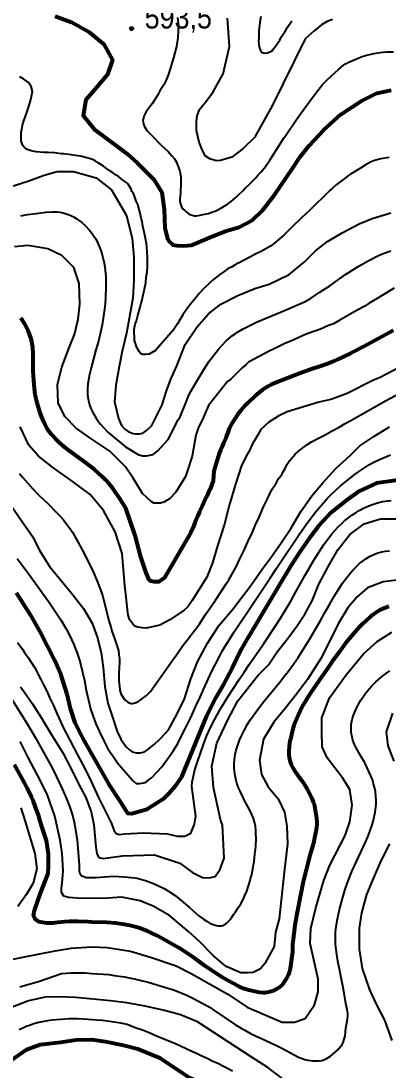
# Model space of a CAD drawing. Header units: metres. Extents: x 547833 to 556102, y 1844799 to 1850994.
# Drawn here: x 552372 to 552652, y 1845380 to 1846179 of the extents above; entities that cross this region are included whole.
import ezdxf

# ---------------------------------------------------------------- set-up
doc = ezdxf.new("R2010")
doc.units = ezdxf.units.M
doc.header["$LTSCALE"] = 6.8
for name, color, linetype, lineweight in [('1', 7, 'Continuous', 25), ('2', 7, 'Continuous', 53), ('5', 7, 'Continuous', 13)]:
    doc.layers.add(name, color=color, linetype=linetype, lineweight=lineweight)

msp = doc.modelspace()

# ---------------------------------------------------------------- hatches: boundary and pattern name
at = {"layer": '5'}
msp.add_hatch(color=256, dxfattribs=at).paths.add_polyline_path([(552458.01, 1846173.31, 1), (552455.01, 1846173.31, 1)])

# ---------------------------------------------------------------- linework, layer by layer
at = {"layer": '1'}
for points in [[(552554.81, 1846182.49), (552554.21, 1846178.13), (552553.91, 1846175.5), (552553.47, 1846171.56), (552553.43, 1846170.16), (552553.37, 1846166.26), (552553.23, 1846164.05), (552553.37, 1846161.07), (552553.66, 1846159.41), (552554.32, 1846157.09), (552555.18, 1846155.69), (552556.59, 1846154.76), (552558.6, 1846154.59), (552559.98, 1846154.74), (552561.8, 1846155.45), (552563.48, 1846156.44), (552564.35, 1846157.54), (552565.66, 1846159.19), (552567.27, 1846161.67), (552569.34, 1846164.5), (552570.5, 1846166.63), (552572.44, 1846169.74), (552573.13, 1846170.62), (552575.2, 1846174.35), (552578.45, 1846179.11)], [(552491.6, 1846181.6), (552492.14, 1846175.13), (552492.12, 1846171.77), (552491.77, 1846166.18), (552491.23, 1846163.06), (552490.74, 1846159.54), (552488.43, 1846151.07), (552486.02, 1846142.68), (552484.6, 1846138.66), (552482.5, 1846133.57), (552480.99, 1846130.34), (552478.13, 1846125.86), (552476.49, 1846122.9), (552473.89, 1846118.75), (552472.12, 1846116.07), (552469.48, 1846112.31), (552467.77, 1846109.94), (552466.21, 1846107.09), (552465.93, 1846106.07), (552465.22, 1846103.62), (552465.29, 1846102.14), (552465.94, 1846099.84), (552466.36, 1846098.8), (552468.1, 1846095.63), (552470.11, 1846093.68), (552473.91, 1846089.76), (552476.94, 1846086.64), (552478.83, 1846084.78), (552481.81, 1846082.05), (552484.36, 1846079.67), (552487.3, 1846076.44)], [(552609.44, 1846180.25), (552605.53, 1846178.59), (552601.05, 1846176.1), (552595.46, 1846171.67), (552588.59, 1846165.56), (552563.5, 1846114.57), (552550.17, 1846090.26), (552541.53, 1846082.01), (552532.89, 1846075.29), (552524.25, 1846072.85), (552520.86, 1846072.55), (552516.23, 1846074.07), (552512.53, 1846076.52), (552510.06, 1846081.71), (552507.9, 1846086.9), (552506.05, 1846095.76), (552506.05, 1846102.48), (552506.36, 1846106.75), (552508.21, 1846111.64), (552512.84, 1846117.14), (552518.7, 1846125.08), (552526.2, 1846138.8), (552531.09, 1846159.55), (552529.65, 1846181.24)], [(552487.3, 1846076.44), (552489.26, 1846073.99), (552490.72, 1846071.58), (552492.27, 1846067.5), (552493.18, 1846064.64), (552493.95, 1846060.47), (552494.07, 1846057.72), (552494.12, 1846053.77), (552493.82, 1846050.27), (552493.7, 1846047.88), (552493.44, 1846045.77), (552493.34, 1846043.19), (552493.39, 1846041.91), (552493.43, 1846040.63), (552494, 1846039.11), (552494.57, 1846037.59), (552495.85, 1846035.86), (552497.29, 1846034.54), (552498.18, 1846033.65), (552500.33, 1846032.11), (552501.79, 1846031.48), (552502.72, 1846031.1), (552504.35, 1846030.69), (552505.72, 1846030.84), (552508.65, 1846031.17), (552510.78, 1846031.61), (552515.12, 1846032.6), (552518.26, 1846033.65), (552520.26, 1846034.37), (552525.03, 1846036.79), (552527.07, 1846038.01), (552529.65, 1846039.69), (552532.29, 1846041.67), (552535.81, 1846044.74), (552537.95, 1846046.76), (552541.18, 1846049.7), (552543.13, 1846051.7), (552545.97, 1846054.6), (552547.94, 1846056.4), (552551.04, 1846059.62), (552552.85, 1846061.91), (552555.26, 1846064.26), (552558.38, 1846068.17), (552561.69, 1846073), (552572.73, 1846090.25), (552573.18, 1846090.96), (552582.06, 1846103.94), (552585.94, 1846109.48), (552591.52, 1846116.93), (552596.59, 1846123.86), (552600.07, 1846128.39), (552601.99, 1846130.63), (552605.45, 1846134.22), (552614.24, 1846142.41), (552617.57, 1846145.17), (552619.32, 1846146.38), (552622.31, 1846148), (552629.03, 1846150.84), (552631.33, 1846151.71), (552634.6, 1846152.69), (552640.94, 1846154.24), (552645.86, 1846155.08), (552648.13, 1846155.38), (552651.2, 1846155.62), (552655.86, 1846155.65)], [(552442.06, 1846063.59), (552440.12, 1846064.96), (552437.53, 1846066.84), (552435.07, 1846068.44), (552431.12, 1846071.06), (552428.77, 1846072.58), (552426.68, 1846073.53), (552423.6, 1846074.56), (552422.58, 1846074.84), (552418.6, 1846075.87), (552417.38, 1846076.13), (552412.15, 1846076.92), (552410.54, 1846077.14), (552404.92, 1846077.89), (552403.03, 1846077.97), (552397.82, 1846078.56), (552393.04, 1846078.81), (552389.96, 1846078.96), (552383.88, 1846079.36), (552382.46, 1846079.59), (552380.03, 1846080.11), (552377.14, 1846081.17), (552375.34, 1846082.25), (552373.73, 1846084.24), (552372.55, 1846087.67), (552372.52, 1846091.43), (552372.6, 1846094.21), (552373.84, 1846100.68), (552374.47, 1846103.03), (552377.12, 1846110.15), (552377.53, 1846111.78), (552379.08, 1846116.41), (552379.75, 1846119.26), (552380.35, 1846121.8), (552381.04, 1846125.34), (552380.2, 1846129.2), (552377.98, 1846132.21), (552374.42, 1846134.88), (552371.55, 1846136.63)], [(552652.52, 1846075.1), (552646.21, 1846074.03), (552641.33, 1846072.73), (552640.1, 1846072.29), (552638.94, 1846071.81), (552635.17, 1846069.82), (552630.81, 1846067.04), (552623.22, 1846062.39), (552621.66, 1846061.35), (552619.25, 1846059.57), (552612.24, 1846054.24), (552609.47, 1846051.88), (552607.72, 1846050.25), (552602.6, 1846045.12), (552596.8, 1846039.66), (552591.91, 1846034.72), (552585.79, 1846029.1), (552578.87, 1846022.26), (552572.42, 1846016.03), (552567.48, 1846011.71), (552564.3, 1846009.24), (552562.18, 1846007.74), (552558.72, 1846005.61), (552555.19, 1846003.69), (552550.73, 1846001.49), (552550.42, 1846001.36), (552538.48, 1845994.98), (552536.5, 1845994.06), (552535.4, 1845993.35), (552532.51, 1845991.73), (552530.17, 1845990.58), (552526.68, 1845988.2), (552523.75, 1845986.09), (552517.95, 1845981.47), (552516.43, 1845980.02), (552511.42, 1845975.29), (552508.24, 1845971.96), (552504, 1845966.64), (552501.29, 1845963.46), (552497.7, 1845958.5), (552495.49, 1845955.28), (552492.39, 1845950.28), (552491.4, 1845948.59), (552488.46, 1845944), (552474.63, 1845928.15), (552470.03, 1845925.38), (552467.04, 1845925.18), (552465.04, 1845925.18), (552463.64, 1845925.77), (552462.44, 1845927.35), (552460.44, 1845930.52), (552458.84, 1845935.86), (552458.52, 1845944.56), (552459.4, 1845948.13), (552460.2, 1845950.69), (552461.21, 1845954.86), (552461.98, 1845957.62), (552462.97, 1845961.1), (552463.9, 1845964.27), (552464.5, 1845966.81), (552465.36, 1845970.57), (552465.81, 1845972.7), (552466.52, 1845976.04), (552467.3, 1845979.69), (552467.36, 1845980.88), (552468.02, 1845985.51), (552468.32, 1845988.12), (552468.55, 1845992.2), (552468.61, 1845995.17), (552468.6, 1845999.62), (552468.46, 1846002.58), (552468.26, 1846007.01), (552467.86, 1846009.63), (552467.46, 1846012.26), (552466.5, 1846017.29), (552465.73, 1846020.57), (552465.18, 1846022.78), (552464.57, 1846026.47), (552463.89, 1846028.97), (552463.05, 1846032.83), (552462.44, 1846035.63), (552461.21, 1846039.45), (552460.15, 1846041.9), (552458.73, 1846045.7), (552457.9, 1846047.78), (552456.83, 1846049.34), (552456.24, 1846051.05), (552454.04, 1846054.76), (552452.82, 1846055.91), (552451.54, 1846056.75), (552449.69, 1846058.23), (552448.3, 1846059.16), (552446.56, 1846060.54), (552444.84, 1846061.73), (552442.06, 1846063.59)], [(552363.37, 1846052.66), (552378.47, 1846057.3), (552390.03, 1846061.78), (552399.89, 1846064.43), (552412.46, 1846064.45), (552429.53, 1846059.53), (552441.23, 1846050.44), (552452.59, 1846030.9), (552457.12, 1846013.37), (552458.35, 1845999.16), (552458.2, 1845981.48), (552457.56, 1845968.07), (552452.71, 1845941.36), (552449.42, 1845927.77), (552447.08, 1845915.95), (552444.63, 1845901.7), (552443.65, 1845889.01), (552446.72, 1845876.46), (552448.92, 1845871.01), (552451.31, 1845868.28), (552453.88, 1845866.65), (552457.74, 1845865.01), (552459.57, 1845864.83), (552462.51, 1845864.83), (552465.08, 1845865.19), (552468.02, 1845867.37), (552471.88, 1845871.01), (552479.73, 1845886.75), (552482.92, 1845896.77), (552486.52, 1845906.45), (552490.96, 1845916.61), (552497.25, 1845932.81), (552506.17, 1845946.02), (552515.06, 1845956.05), (552524.5, 1845963.59), (552537.47, 1845970.15), (552550.34, 1845975.42), (552561.26, 1845978.81), (552576.58, 1845986.01), (552587.82, 1845995.54), (552596.5, 1846004.15), (552605.73, 1846011.16), (552616.79, 1846017.88), (552629.87, 1846024.57), (552639.56, 1846028.72), (552653.94, 1846033.01)], [(552372.33, 1846030.81), (552377.43, 1846031.63), (552383.86, 1846032.39), (552391.47, 1846033.52), (552396.09, 1846033.7), (552399.79, 1846033.64), (552402.2, 1846033.42), (552403.53, 1846033.2), (552405.91, 1846032.62), (552408.34, 1846031.77), (552409.72, 1846031.18), (552412.3, 1846029.9), (552414.87, 1846028.39), (552416.24, 1846027.49), (552418.64, 1846025.71), (552421.56, 1846023.11), (552424.34, 1846020.02), (552426.36, 1846017.43), (552427.37, 1846016), (552429.02, 1846013.42), (552430.49, 1846010.79), (552431.23, 1846009.26)], [(552606.35, 1845947.24), (552600.25, 1845944.4), (552590.27, 1845940.81), (552587.05, 1845939.52), (552580.08, 1845936.28), (552572.78, 1845933.3), (552564.67, 1845929.32), (552561.19, 1845927.7), (552545.65, 1845919.19), (552543.71, 1845917.44), (552540.64, 1845914.95), (552532.14, 1845906.33), (552529.6, 1845904.51), (552515.17, 1845886.35), (552511.77, 1845878.63), (552510.84, 1845876.07), (552507.57, 1845869.89), (552505.51, 1845863.85), (552502.54, 1845847.83), (552499.4, 1845837.54), (552497.53, 1845832.21), (552490.27, 1845820.39), (552485.35, 1845815.29), (552481.14, 1845812.74), (552478.56, 1845812.04), (552476.45, 1845812.04), (552473.41, 1845812.04), (552471.53, 1845813.2), (552464.74, 1845819.46), (552457.72, 1845831.03), (552452.04, 1845839.66), (552439.89, 1845851.62), (552424.65, 1845861.71), (552414.4, 1845869.18), (552406.07, 1845877.64), (552400.56, 1845888.19), (552400.22, 1845902.38), (552403.57, 1845915.46), (552409.3, 1845930.97), (552413.07, 1845940.29), (552415.92, 1845952.17), (552417.17, 1845963.5), (552416.78, 1845979.33), (552412.62, 1845991.31), (552403.46, 1846000.43), (552392.72, 1846005.56), (552377.57, 1846008.04), (552367.4, 1846007.01)], [(552431.23, 1846009.26), (552432.45, 1846006.4), (552433.49, 1846003.5), (552434.74, 1845999.12), (552435.66, 1845994.8), (552436.14, 1845991.98), (552436.52, 1845989.12), (552436.89, 1845984.58), (552437.03, 1845980.71), (552437.02, 1845976.67), (552436.7, 1845968.34), (552436.36, 1845964.09), (552435.86, 1845959.73), (552435.16, 1845954.6), (552434.12, 1845947.83), (552432.63, 1845940.84), (552431.33, 1845935.39), (552429.41, 1845928.74), (552425.67, 1845915.06), (552424.36, 1845909), (552423.7, 1845905.56), (552423.28, 1845902.89), (552422.97, 1845898.88), (552423.06, 1845895.02), (552423.32, 1845892.61), (552423.71, 1845890.26), (552424.58, 1845886.79), (552425.56, 1845884.1), (552426.84, 1845881.56), (552429.56, 1845876.75), (552431.05, 1845874.44), (552432.93, 1845872.18), (552438.56, 1845866), (552451.86, 1845854.93), (552461.46, 1845848.9), (552464.98, 1845847.97), (552468.02, 1845847.97), (552472.94, 1845848.9), (552476.45, 1845851.91), (552484.41, 1845860.49), (552491.91, 1845875.32), (552493.64, 1845877.82), (552497.76, 1845888.26), (552499.97, 1845893.53), (552500.68, 1845895.14), (552501.83, 1845897.43), (552505.34, 1845903.69), (552512.7, 1845915.8), (552515.61, 1845920.02), (552519.09, 1845924.68), (552522.73, 1845929.1), (552528.32, 1845935.26), (552530.05, 1845936.9), (552533.36, 1845939.53), (552535.35, 1845940.96), (552537.28, 1845942.2), (552541.45, 1845944.62), (552546, 1845947.05), (552552.08, 1845950.01), (552559.45, 1845953.19), (552566.82, 1845956.15), (552574.76, 1845959.5), (552582.72, 1845963), (552588.17, 1845965.22), (552592.66, 1845967.86), (552596, 1845970.1), (552599.8, 1845972.48), (552607.36, 1845977.49), (552619.25, 1845985.99), (552626.18, 1845990.45), (552629, 1845992.16), (552636.59, 1845996.5), (552643.86, 1846000.2), (552646.76, 1846001.49), (552648.91, 1846002.35), (552653.88, 1846004.09)], [(552656.3, 1845975.58), (552646.86, 1845969.91), (552643.45, 1845967.69), (552637.42, 1845964.24), (552634.01, 1845962.02), (552628.25, 1845958.91), (552615.05, 1845951.29), (552610.17, 1845948.59), (552606.35, 1845947.24)], [(552664.48, 1845917.5), (552645.72, 1845907.71), (552640.77, 1845905.62), (552620.54, 1845895.35), (552612.63, 1845892.31), (552608.21, 1845890.89), (552598.96, 1845888.91), (552575.03, 1845881.58), (552568.67, 1845878.41), (552560.97, 1845873.55), (552554.88, 1845867.97), (552552.35, 1845863.4), (552548.47, 1845857.14), (552545.81, 1845851.03), (552544.46, 1845849.07), (552540.17, 1845840.53), (552535.55, 1845826.42), (552530.9, 1845810.27), (552526.9, 1845795.21), (552521.94, 1845779.53), (552518.21, 1845766.53), (552513.85, 1845755.62), (552502.79, 1845737.79), (552499.33, 1845733.16), (552496.48, 1845730.54), (552485.7, 1845723.09), (552477.97, 1845719.06), (552472.51, 1845717.86), (552467.59, 1845716.85), (552464.54, 1845717.05), (552461.08, 1845717.65), (552458.64, 1845718.66), (552457.22, 1845720.47), (552454.98, 1845723.49), (552453.96, 1845726.92), (552453.35, 1845730.54), (552453.15, 1845733.36), (552452.34, 1845740.41), (552451.52, 1845749.27), (552450.91, 1845755.51), (552449.31, 1845773.71), (552444.14, 1845790.14), (552435.05, 1845806.51), (552424.93, 1845818.45), (552411.3, 1845828.85), (552396.39, 1845839.35), (552385.78, 1845847.8), (552378.24, 1845856.09), (552371.82, 1845870.1)], [(552619.05, 1845872.55), (552622.82, 1845874.56), (552649.77, 1845889.94), (552660.77, 1845895.73)], [(552448.27, 1845666.87), (552451.18, 1845662.41), (552452.38, 1845661.45), (552453.68, 1845660.6), (552454.64, 1845660.01), (552456.2, 1845659.49), (552457.21, 1845659.41), (552458.28, 1845659.63), (552459.24, 1845659.94), (552461.34, 1845660.78), (552462.74, 1845661.64), (552465.03, 1845663.4), (552465.86, 1845663.99), (552467.87, 1845665.62), (552471.02, 1845668.67), (552486.23, 1845690.07), (552487.25, 1845691.59), (552489.5, 1845694.64), (552492.07, 1845698.33), (552494.64, 1845702.01), (552495.93, 1845703.86), (552497.65, 1845706.25), (552498.78, 1845707.68), (552500.62, 1845709.98), (552501.73, 1845711.6), (552503.65, 1845714.02), (552505.65, 1845716.54), (552507.22, 1845718.52), (552508.1, 1845719.62), (552512.71, 1845727.21), (552520.45, 1845738.22), (552528.6, 1845750.46), (552530.52, 1845753.62), (552536.03, 1845763.51), (552538.87, 1845769.56), (552542.24, 1845776.14), (552545.01, 1845782.53), (552548.37, 1845789.42), (552550.9, 1845795.5), (552553.71, 1845801.38), (552556.96, 1845809.14), (552560.2, 1845815.82), (552562.84, 1845821.48), (552563.51, 1845822.68), (552566.58, 1845827.32), (552568.23, 1845830.23), (552568.71, 1845830.9), (552570.49, 1845832.92), (552570.85, 1845833.47), (552571.76, 1845835.56), (552573.54, 1845838.41), (552575.04, 1845841.69), (552575.49, 1845842.45), (552576.51, 1845843.85), (552579.45, 1845847.51), (552581.08, 1845849.35), (552583, 1845851.17), (552585.77, 1845853.43), (552590.01, 1845856.42), (552593.54, 1845858.67), (552597.35, 1845860.82), (552603.38, 1845863.86), (552608.66, 1845866.82), (552614.56, 1845869.8), (552619.05, 1845872.55)], [(552394.33, 1845763.41), (552410.96, 1845743.32), (552419.88, 1845731.88), (552426.48, 1845720.69), (552430.69, 1845709.36), (552433.36, 1845698.1), (552434.89, 1845686.84), (552436.26, 1845672.52), (552438.36, 1845659.67), (552441.75, 1845649.89), (552445.48, 1845638.25), (552448.37, 1845632.27), (552452.53, 1845626.36), (552454.88, 1845624.21), (552457.06, 1845622.78), (552460.13, 1845621.88), (552463.39, 1845621.88), (552466.47, 1845622.6), (552468.82, 1845624.39), (552473.71, 1845628.33), (552478.6, 1845632.81), (552482.22, 1845636.58), (552484.58, 1845639.44), (552491.46, 1845652.17), (552496.78, 1845663.12), (552501.54, 1845678.27), (552506.66, 1845691.29), (552514.33, 1845705.5), (552523.33, 1845719.1), (552533.5, 1845731.3), (552540.06, 1845739.54), (552547.21, 1845749.37), (552555.85, 1845761.65), (552562.8, 1845770.95), (552569.8, 1845780.89), (552577.86, 1845792.73), (552585.3, 1845805.51), (552593.72, 1845817.52), (552602.12, 1845827.49), (552611.85, 1845837.99), (552623.12, 1845848.41), (552630.29, 1845855.7), (552640.93, 1845862.75), (552652.78, 1845870.19)], [(552479.74, 1845611.58), (552480.89, 1845612.94), (552482.99, 1845615.72), (552488.35, 1845623.61), (552490.46, 1845627.03), (552491.66, 1845629.13), (552493.87, 1845633.27), (552498.94, 1845643.27), (552501.57, 1845648.73), (552505.51, 1845657.55), (552508.65, 1845664.28), (552511.2, 1845670.22), (552517.44, 1845683.69), (552520.32, 1845689.39), (552523.44, 1845695.33), (552525.57, 1845699.29), (552527.78, 1845703.17), (552531.23, 1845708.75), (552534.6, 1845713.96), (552545.04, 1845729.42), (552562.22, 1845755.46), (552566.61, 1845761.9), (552584.52, 1845788.77), (552590.7, 1845797.61), (552594.7, 1845802.93), (552597.29, 1845806.16), (552600.79, 1845810.27), (552605.5, 1845815.45), (552608.5, 1845818.47), (552615.55, 1845825.12), (552626.65, 1845834.01), (552629.31, 1845835.9), (552634.54, 1845839.39), (552637.7, 1845841.39), (552639.8, 1845842.62), (552641.95, 1845843.76), (552645.36, 1845845.26), (552653.58, 1845848.65)], [(552371.31, 1845834.58), (552373.5, 1845831.73), (552381.14, 1845823.12), (552385.98, 1845818.14), (552392.53, 1845811.93), (552399.77, 1845804.7), (552402.31, 1845802.05), (552404.64, 1845799.32), (552406.83, 1845796.49), (552408.97, 1845793.56), (552411.47, 1845789.8), (552418.78, 1845776.99), (552425.32, 1845764), (552427.69, 1845759.11), (552430.47, 1845752.49), (552434.52, 1845742.04), (552439.33, 1845722.33), (552440.64, 1845717.89), (552441.61, 1845714.6), (552443.47, 1845708.83), (552444.8, 1845705.09), (552446.5, 1845699.8), (552446.97, 1845696.56), (552447.42, 1845693.51), (552447.42, 1845691.72), (552447.18, 1845686), (552446.93, 1845682.98), (552446.87, 1845679.08), (552446.97, 1845676.5), (552447.27, 1845673.04), (552447.67, 1845669.49), (552448.27, 1845666.87)], [(552359.22, 1845818.13), (552374.91, 1845795.76), (552381.32, 1845786.32), (552386.25, 1845776.47), (552394.33, 1845763.41)], [(552369.78, 1845705.81), (552373.63, 1845700.77), (552375.16, 1845698.39), (552377.94, 1845694.5), (552380.1, 1845690.85), (552382.84, 1845686.59), (552387.54, 1845677.83), (552389.27, 1845674.13), (552392.25, 1845668.28), (552394.12, 1845664.07), (552396.84, 1845658.41), (552399.82, 1845651.3), (552405.06, 1845640.1), (552406.66, 1845636.94), (552415.51, 1845620.3), (552419.16, 1845613.26), (552423.13, 1845605.33), (552425.68, 1845600.04), (552431.06, 1845588.44), (552436.02, 1845578.66), (552441.19, 1845568.01), (552443.16, 1845562.93), (552444.74, 1845560.58), (552447.11, 1845559.8), (552451.45, 1845560.19), (552465.43, 1845561), (552483.87, 1845560.15), (552491.28, 1845558.46), (552496.98, 1845558.46), (552501.53, 1845560.71), (552504.38, 1845567.48), (552505.52, 1845573.68), (552502.32, 1845596.23), (552502.79, 1845599.76), (552503.83, 1845605.31), (552504.71, 1845608.89), (552506.4, 1845614.41), (552511.56, 1845629.09), (552513.87, 1845634.98), (552515.35, 1845638.42), (552517.83, 1845643.69), (552519.85, 1845647.66), (552521.64, 1845650.95), (552525.04, 1845656.69), (552529.88, 1845664.57), (552538.37, 1845677.77), (552542.14, 1845683.23), (552546, 1845689.14), (552550.18, 1845695.01), (552553.15, 1845699.42), (552557.2, 1845705.16), (552566.13, 1845718.65), (552569.8, 1845724.43), (552573.4, 1845730.26), (552577.68, 1845737.46), (552581.68, 1845744.49), (552588.65, 1845757.27), (552595.28, 1845768.66), (552601.07, 1845777.81), (552602.94, 1845780.62), (552604.84, 1845783.29), (552606.84, 1845785.9), (552609, 1845788.55), (552611.27, 1845791.16), (552613.64, 1845793.67), (552616.67, 1845796.61), (552618.71, 1845798.46), (552621.97, 1845801.15), (552624.1, 1845802.73), (552627.46, 1845804.99), (552629.65, 1845806.35), (552633.11, 1845808.25), (552635.38, 1845809.3), (552638.34, 1845810.51), (552641.34, 1845811.59), (552643.75, 1845812.33)], [(552643.75, 1845812.33), (552647.6, 1845813.22), (552651.56, 1845813.8), (552654.15, 1845814.01)], [(552371.96, 1845672.16), (552374.89, 1845668.23), (552381.13, 1845659.15), (552387.76, 1845648.85), (552395.28, 1845636.24), (552404.26, 1845622.02), (552410.48, 1845609.77), (552416.28, 1845597.85), (552421.73, 1845587.8), (552425.88, 1845576.96), (552427.77, 1845567.01), (552429.35, 1845550.03), (552430.14, 1845544.95), (552431.72, 1845542.22), (552434.87, 1845541.43), (552440.4, 1845542.22), (552449.62, 1845543.45), (552474.04, 1845544.31), (552493.19, 1845537.94), (552502.93, 1845530.82), (552510.55, 1845527.04), (552515.64, 1845526.63), (552520.29, 1845527.88), (552524.1, 1845533.33), (552527.07, 1845541.72), (552525.84, 1845566.78), (552524.12, 1845571.21), (552518.96, 1845595.4), (552517.76, 1845611.7), (552521.37, 1845629.19), (552529.81, 1845647.08), (552537.44, 1845661.4), (552552.93, 1845680.92), (552560.67, 1845688.91), (552567.31, 1845698.68), (552575.2, 1845708.59), (552582.23, 1845718.28), (552588.43, 1845727.49), (552594.01, 1845737.65), (552599.17, 1845750.43), (552606.58, 1845764.61), (552613.49, 1845776.44), (552622.58, 1845788.14), (552633.6, 1845796.25), (552646.14, 1845799.96), (552659.21, 1845800.04)], [(552497.63, 1845506.77), (552500.72, 1845504.13), (552503.51, 1845501.56), (552507.84, 1845497.76), (552511.33, 1845495.17), (552514.03, 1845493.38), (552516.49, 1845491.96), (552520.13, 1845490.68), (552522.19, 1845490.12), (552524.88, 1845490.13), (552526.04, 1845490.46), (552528.2, 1845491.61), (552529.47, 1845492.75), (552531.5, 1845495.08), (552532.81, 1845496.73), (552534.07, 1845498.77), (552535.62, 1845500.94), (552537.93, 1845504.3), (552539.36, 1845506.56), (552541.43, 1845510.29), (552542.54, 1845512.81), (552544.19, 1845516.69), (552546.86, 1845524.78), (552547.18, 1845526.31), (552548.03, 1845529.4), (552548.93, 1845533.7), (552549.4, 1845536.54), (552549.79, 1845539.28), (552550.17, 1845542.02), (552550.71, 1845546.97), (552550.77, 1845548.18), (552551.02, 1845551.2), (552551.12, 1845552.91), (552551.31, 1845554.72), (552551.23, 1845562.59), (552551.23, 1845562.67), (552550.78, 1845566.26), (552550.32, 1845568.45), (552549.25, 1845571.81), (552546.95, 1845577.28), (552545.36, 1845580.51), (552542.79, 1845585.11), (552541.42, 1845587.79), (552538.88, 1845593.2), (552537.99, 1845595.34), (552536.78, 1845598.81), (552535.96, 1845601.74), (552535.33, 1845604.7), (552534.89, 1845607.67), (552534.68, 1845610.65), (552534.67, 1845613.67), (552534.87, 1845616.78), (552535.43, 1845620.57), (552535.98, 1845622.95), (552536.65, 1845625.34), (552537.86, 1845629.17), (552538.76, 1845631.64), (552540.42, 1845635.36), (552542.27, 1845639.01), (552544.82, 1845643.66), (552547.01, 1845647.17), (552551.01, 1845652.93), (552553.63, 1845656.48), (552557.15, 1845661.04), (552569.17, 1845675.55), (552573.32, 1845680.69), (552575.75, 1845683.85), (552579.76, 1845689.3), (552583.43, 1845694.51), (552592.32, 1845708.6), (552600.19, 1845722.21), (552604.11, 1845729.38), (552607.02, 1845734.37), (552610.56, 1845740.7), (552617.16, 1845751.04), (552619.44, 1845754.22), (552623.46, 1845759.26), (552625.13, 1845761.21), (552627.88, 1845764.08), (552630.28, 1845766.25), (552632.85, 1845768.2), (552634.93, 1845769.6), (552638.23, 1845771.6), (552641.03, 1845772.98), (552643.94, 1845774.04), (552646.91, 1845774.81), (552649.86, 1845775.37), (552652.84, 1845775.69)], [(552369.51, 1845769.95), (552378.6, 1845757.56), (552394.06, 1845736.06), (552402.73, 1845723.11), (552405.24, 1845718.92), (552406.7, 1845716.25), (552408.98, 1845711.87), (552410.73, 1845708.28), (552412.25, 1845704.93), (552413.58, 1845701.71), (552414.77, 1845698.48), (552416.82, 1845692.36), (552417.85, 1845688.76), (552420.67, 1845676.85), (552422.04, 1845669.64), (552424.41, 1845658.76), (552425.39, 1845655.28), (552427.19, 1845649.67), (552428.21, 1845646.82), (552429.41, 1845643.88), (552432.13, 1845637.77), (552435.67, 1845630.47), (552438.34, 1845625.54), (552440.16, 1845622.54), (552442.17, 1845619.51), (552445.82, 1845614.37), (552448.4, 1845611.24), (552457.38, 1845600.83), (552460.14, 1845598.49), (552462.51, 1845598.49), (552467.24, 1845599.27), (552471.59, 1845602.79), (552479.74, 1845611.58)], [(552658.29, 1845753.32), (552648.14, 1845752.04), (552636.19, 1845747.64), (552628.35, 1845740.65), (552621.17, 1845732.22), (552613.9, 1845720.22), (552601.19, 1845694.52), (552590.52, 1845677.68), (552582.13, 1845666.57), (552573.34, 1845655.54), (552564.72, 1845645.29), (552557.06, 1845632.23), (552554.03, 1845616.38), (552555.39, 1845605.49), (552560.4, 1845596.02), (552568.03, 1845586.98), (552573.01, 1845576.62), (552574.6, 1845566), (552575.35, 1845552.62), (552572.72, 1845530.99), (552568.87, 1845495.49), (552566.22, 1845485.28), (552565.05, 1845474.35), (552557.89, 1845461.51), (552554.66, 1845457.51), (552549.01, 1845454.72), (552544.98, 1845454.32), (552539.73, 1845454.32), (552528.64, 1845459.3), (552518.95, 1845467.48), (552508.2, 1845478.32), (552500.13, 1845485.67), (552485.38, 1845498.09), (552473.01, 1845505.2), (552463.17, 1845509.17), (552449.11, 1845512.15), (552434.87, 1845510.95), (552415.13, 1845511.34), (552408.42, 1845511.73), (552404.87, 1845512.91), (552403.29, 1845515.64), (552403.29, 1845518.77), (552403.69, 1845522.68), (552404.48, 1845532.06), (552403.69, 1845545.34), (552402.11, 1845555.5), (552398.04, 1845573.81), (552392.21, 1845590.55), (552384.98, 1845604.97), (552377.7, 1845618.75)], [(552501.98, 1845453.84), (552529.92, 1845438.21), (552544.63, 1845428.32), (552571.2, 1845416.78), (552580.48, 1845416.78), (552588.55, 1845419.57), (552595.81, 1845429.96), (552598.64, 1845439.94), (552598.64, 1845449.53), (552592.36, 1845476.79), (552593.11, 1845488.05), (552596.9, 1845503.98), (552602.93, 1845524.73), (552607.45, 1845536.42), (552619.24, 1845558.97), (552622.65, 1845569.27), (552624.38, 1845582.04), (552622.76, 1845594.05), (552617.06, 1845602.93), (552605.31, 1845618.06), (552601.7, 1845626.41), (552601.3, 1845637.94), (552601.3, 1845648.67), (552607.32, 1845663.78), (552619.77, 1845681.28), (552633.03, 1845697.18), (552643.47, 1845706.72), (552654.71, 1845713.88)], [(552621.4, 1845524.41), (552624.3, 1845531.49), (552627.6, 1845538.79), (552634.6, 1845553.78), (552636.38, 1845558.02), (552637.96, 1845562.06), (552639.7, 1845566.97), (552640.71, 1845570.71), (552641.97, 1845576.86), (552642.5, 1845580.57), (552642.67, 1845582.91), (552642.71, 1845585.24), (552642.55, 1845588.93), (552642.12, 1845592.59), (552641.69, 1845594.85), (552640.8, 1845598.39), (552640.08, 1845600.76), (552638.78, 1845604.31), (552634.39, 1845613.74), (552633.81, 1845614.81), (552630.93, 1845619.46), (552627.25, 1845626.29), (552626.21, 1845628.32), (552625.71, 1845629.47), (552624.97, 1845631.59), (552624.4, 1845633.79), (552623.76, 1845637.4), (552623.58, 1845640.47), (552623.79, 1845643.56), (552624.21, 1845645.99), (552624.53, 1845647.34), (552625.25, 1845649.79), (552626.14, 1845652.24), (552627.77, 1845656.02), (552628.96, 1845658.4), (552631.01, 1845661.91), (552633.3, 1845665.35), (552634.92, 1845667.58), (552637.6, 1845670.92), (552639.42, 1845672.91), (552642.43, 1845675.89), (552644.49, 1845677.77), (552647.75, 1845680.52), (552649.84, 1845682.1), (552653.08, 1845684.38)], [(552363.95, 1845665.05), (552376.89, 1845644.5), (552383.48, 1845633.27), (552391.1, 1845619.69), (552396.04, 1845610.45), (552399.42, 1845603.68), (552403.76, 1845594.44), (552407.19, 1845586.45), (552409.55, 1845580.46), (552411.09, 1845575.89), (552412.05, 1845572.44), (552412.84, 1845569.08), (552413.64, 1845564.78), (552414.62, 1845558.4), (552415.17, 1845555.6), (552416.71, 1845536.35), (552416.71, 1845532.06), (552417.11, 1845530.1), (552418.69, 1845528.15), (552422.24, 1845526.97), (552429.35, 1845526.97), (552443.1, 1845528.01), (552450.86, 1845527.5), (552459.01, 1845526.63), (552460.86, 1845526.48), (552467.86, 1845524.52), (552469.85, 1845523.65), (552473.62, 1845522.08), (552476.54, 1845521.02), (552481.41, 1845518.58), (552484.63, 1845516.56), (552489.7, 1845513.25), (552492.89, 1845510.72), (552497.63, 1845506.77)], [(552655.13, 1845652.2), (552650.38, 1845637.82), (552651.59, 1845627.2), (552656.13, 1845615.55)], [(552377.7, 1845618.75), (552371.8, 1845630.53)], [(552372.33, 1845580.14), (552375.67, 1845569.72), (552382.89, 1845545.26), (552384.33, 1845533.61), (552381.76, 1845522.65), (552376.29, 1845513.77), (552370.07, 1845504.81)], [(552652.83, 1845552.65), (552646.24, 1845539.72), (552639.86, 1845525.03), (552635.48, 1845514.02), (552631.45, 1845499.98), (552629.69, 1845488.5), (552629.75, 1845472.37), (552632.07, 1845457.64), (552637.64, 1845441.5), (552643.05, 1845430.08), (552648.99, 1845418.46), (552654.72, 1845402.79)], [(552403.33, 1845453.93), (552406.68, 1845454.21), (552410.3, 1845454.3), (552421.16, 1845454.31), (552426.53, 1845454.04), (552435.13, 1845453.42), (552439.19, 1845453.05), (552443.38, 1845452.5), (552451.14, 1845451.29), (552454.75, 1845450.62), (552458.59, 1845449.77), (552469.21, 1845447.22), (552484.13, 1845442.81), (552488.33, 1845441.37), (552495.55, 1845438.58), (552498.52, 1845437.33), (552503.05, 1845435.19), (552511.18, 1845430.89), (552516.25, 1845427.94), (552519.17, 1845426.07), (552535.76, 1845414.84), (552539.87, 1845412.34), (552542.63, 1845410.77), (552547.14, 1845408.33), (552550.87, 1845406.44), (552558.7, 1845402.96), (552567.76, 1845398.65), (552571.03, 1845396.99), (552580.22, 1845392), (552583.49, 1845390.32), (552587.1, 1845388.89), (552588.24, 1845388.57), (552589.44, 1845388.27), (552594.25, 1845387.46), (552599.02, 1845387.32), (552601.3, 1845387.64), (552604.75, 1845388.95), (552607.94, 1845391.09), (552609.85, 1845392.6), (552613.54, 1845395.89), (552616.72, 1845399.76), (552617.37, 1845400.9), (552617.92, 1845402.07), (552619.05, 1845406.57), (552619.75, 1845412.33), (552620.65, 1845417.62), (552621.14, 1845421.4), (552621.16, 1845423.35), (552620.73, 1845426.59), (552619.75, 1845430.99), (552617.77, 1845441.91), (552616.26, 1845449.35), (552615.15, 1845455.95), (552613.63, 1845463.33), (552612.77, 1845468.34), (552612.21, 1845472.2), (552611.84, 1845476.14), (552611.74, 1845481.41), (552611.88, 1845485.42), (552612.28, 1845489.58), (552613.26, 1845495.42), (552614.79, 1845502.66), (552617.07, 1845511.13), (552619.2, 1845518.18), (552621.4, 1845524.41)], [(552360.88, 1845463.79), (552398.41, 1845471.06), (552410.61, 1845473.21), (552426.5, 1845474.25), (552437.88, 1845473.63), (552455.83, 1845470.96), (552471.76, 1845466.04), (552490.51, 1845459.78), (552501.98, 1845453.84)], [(552371.62, 1845443.75), (552386.35, 1845447.97), (552403.33, 1845453.93)], [(552452.94, 1845431.51), (552440.56, 1845433.16), (552413.85, 1845435.72), (552401.61, 1845436.11), (552390.85, 1845435.78), (552378.06, 1845433.19), (552364.33, 1845427.69)], [(552571.89, 1845373.49), (552560.37, 1845382.42), (552548.36, 1845389.89), (552506.77, 1845417.17), (552493.71, 1845422.54), (552481.52, 1845425.86), (552466.8, 1845429.15), (552452.94, 1845431.51)], [(552402.66, 1845419.01), (552395.77, 1845418.35), (552392.49, 1845417.85), (552388.48, 1845417.1), (552385.96, 1845416.58), (552382.06, 1845415.55), (552379.51, 1845414.7), (552376.32, 1845413.47), (552373.31, 1845412.15), (552371.02, 1845410.99)], [(552533.45, 1845379.45), (552529.09, 1845381.84), (552527.6, 1845382.67), (552521.68, 1845385.58), (552518.52, 1845387.02), (552513.45, 1845389.43), (552510.07, 1845391.04), (552506.06, 1845392.98), (552502.38, 1845394.65), (552494.29, 1845398.22), (552489.86, 1845400.3), (552484.92, 1845402.43), (552478.12, 1845405.15), (552475.93, 1845406), (552469.84, 1845408.69), (552464.81, 1845410.71), (552459.2, 1845412.66), (552453.09, 1845415.13), (552448.47, 1845416.03), (552441.62, 1845417.12), (552434.33, 1845418.04), (552429.75, 1845418.51), (552423.38, 1845419.02), (552415.28, 1845419.32), (552409, 1845419.37), (552402.66, 1845419.01)]]:
    msp.add_lwpolyline(points, dxfattribs=at)
at = {"layer": '2'}
for points in [[(552398.27, 1846182.68), (552410.85, 1846178.13), (552424, 1846170.86), (552435.48, 1846161.49), (552442.06, 1846149.41), (552438.23, 1846138.3), (552430.17, 1846128.75), (552421.61, 1846119.14), (552419.79, 1846107.13), (552428.24, 1846096.52), (552445.02, 1846084.07), (552453.09, 1846077.87), (552460.85, 1846071.01), (552473.45, 1846058.46), (552479.55, 1846048.36), (552481.39, 1846035.48), (552481.95, 1846021.57), (552483.84, 1846013.29), (552485.07, 1846011.16), (552487.85, 1846008.71), (552490.93, 1846008.1), (552496.18, 1846007.8), (552502.04, 1846008.41), (552517.62, 1846015.07), (552527.95, 1846019.16), (552538.54, 1846022.14), (552548.48, 1846027.46), (552555.93, 1846034.53), (552565.69, 1846047.07), (552578.94, 1846066.86), (552584.95, 1846075.55), (552591.7, 1846084.31)], [(552591.7, 1846084.31), (552602.71, 1846095.85), (552616.18, 1846108.17), (552631.54, 1846118.3), (552643.21, 1846124.07), (552654.24, 1846126.46)], [(552467.57, 1845759.03), (552463.41, 1845771.89), (552459.25, 1845787.33), (552452.21, 1845808.2), (552447.61, 1845815.59), (552443.61, 1845821.35), (552441.92, 1845823.62), (552439.28, 1845826.9), (552436.94, 1845829.51), (552434.24, 1845832.19), (552431.3, 1845834.87), (552428.23, 1845837.48), (552425.03, 1845840.05), (552421.7, 1845842.58), (552408.78, 1845852.07), (552405.37, 1845854.72), (552401.33, 1845858.12), (552398.55, 1845860.86), (552396.03, 1845863.7), (552394.49, 1845865.57), (552393.02, 1845867.64), (552392.23, 1845868.92), (552390.86, 1845871.51), (552389.57, 1845874.28), (552387.8, 1845878.63), (552386.75, 1845881.58), (552385.15, 1845886.65), (552384.24, 1845890.01), (552383.82, 1845891.78), (552383.24, 1845894.82), (552382.59, 1845899.38), (552382.05, 1845905.14), (552381.82, 1845909.19), (552381.75, 1845912.11), (552381.74, 1845923.18), (552381.65, 1845925.73), (552381.35, 1845930.21), (552380.56, 1845934.93), (552379.77, 1845937.8), (552377.74, 1845943.47), (552375.17, 1845948.84), (552373.63, 1845951.3), (552372.27, 1845952.89)], [(552655.77, 1845943.36), (552633.43, 1845931.3), (552622.95, 1845925.89), (552613.41, 1845921.28), (552610.84, 1845920.14), (552605.7, 1845918.14), (552601.41, 1845916.59), (552592.65, 1845913.69), (552584.37, 1845910.59), (552566.21, 1845903.58), (552562.44, 1845901.94), (552560.79, 1845901.09), (552558.13, 1845899.52), (552556.26, 1845898.2), (552550.36, 1845893.33), (552545.22, 1845888.58), (552543.5, 1845886.79), (552539.7, 1845882.55), (552537.39, 1845879.69), (552534.51, 1845875.51), (552532.89, 1845872.75), (552530.85, 1845868.91), (552529.83, 1845865.69), (552528.71, 1845863.14), (552528.07, 1845860.73), (552527.85, 1845860.19), (552526.56, 1845857.82), (552525.54, 1845855.14), (552524.33, 1845852.42), (552523.58, 1845850.45), (552520.68, 1845841.35), (552519.2, 1845836.41), (552518.64, 1845828.9), (552517.55, 1845826.18), (552516.25, 1845822.73), (552515.69, 1845821.57), (552514.01, 1845817.89), (552513.36, 1845816.62), (552511.42, 1845812.6), (552510.25, 1845809.77), (552508.34, 1845805.56), (552506.9, 1845802.41), (552504.93, 1845797.89), (552503.86, 1845794.97), (552503.34, 1845793.42), (552501.69, 1845789.54), (552481.35, 1845754.91), (552477.19, 1845752.08), (552473.81, 1845752.08), (552471.21, 1845752.59), (552469.65, 1845753.88), (552469.13, 1845755.43), (552467.57, 1845759.03)], [(552688.34, 1845833.53), (552642.93, 1845827.16), (552629.9, 1845821.11), (552620.6, 1845814.59), (552608.36, 1845804.95), (552598.73, 1845794.58), (552592.23, 1845785.84), (552584.7, 1845774.96), (552577.98, 1845764.79), (552570.53, 1845752.01), (552545.01, 1845709.36), (552540.04, 1845700.54), (552533.13, 1845686.42), (552526.86, 1845674.53), (552520.69, 1845663.92), (552513.61, 1845650.16), (552494.45, 1845603.76), (552489.82, 1845596.62), (552484.93, 1845590.88), (552480.58, 1845586.76), (552475.88, 1845583.71), (552468.19, 1845578.78), (552456.59, 1845575.43), (552453.82, 1845575.82), (552452.64, 1845577.39), (552448.3, 1845584.42), (552439.61, 1845597.71), (552419.71, 1845632.53), (552413.49, 1845644.78), (552410.1, 1845655.71), (552407.48, 1845666.46)], [(552407.48, 1845666.46), (552402.82, 1845681.81), (552398.22, 1845692.08), (552386.97, 1845714.05), (552379.67, 1845726.94), (552369.01, 1845743.65)], [(552652.45, 1845733.31), (552650.43, 1845732.63), (552647.39, 1845731.35), (552645.52, 1845730.4), (552643.19, 1845729.06), (552640.9, 1845727.57), (552639.15, 1845726.29), (552638.21, 1845725.53), (552632.25, 1845720.14), (552629.94, 1845717.91), (552625.18, 1845712.2), (552620.61, 1845706.95), (552619.48, 1845705.51), (552614.33, 1845698.24), (552609.32, 1845691.48), (552605.59, 1845686.01), (552600.12, 1845678.23), (552592.01, 1845666.28), (552587.19, 1845658.51), (552585.54, 1845655.68), (552580.35, 1845643.51), (552579.41, 1845640.14), (552578.39, 1845635.97), (552577.64, 1845633.36), (552576.98, 1845630.77), (552576.72, 1845629.33), (552576.42, 1845626.71), (552576.25, 1845622.81)], [(552576.25, 1845622.81), (552576.27, 1845620.49), (552576.45, 1845618.29), (552576.66, 1845617.1), (552577.22, 1845615.01), (552577.98, 1845613), (552578.47, 1845611.92), (552579.49, 1845610.02), (552581.29, 1845607.13), (552582.55, 1845605.29), (552586.33, 1845600.27), (552587.92, 1845598.07), (552588.75, 1845596.77), (552590.14, 1845594.26), (552593.63, 1845587.3), (552594.86, 1845584.4), (552595.4, 1845582.74), (552596.09, 1845579.67), (552597.32, 1845572.13), (552597.58, 1845569.31), (552597.58, 1845568.51), (552597.55, 1845567.71), (552597.2, 1845564.78), (552595.88, 1845557.15), (552595.08, 1845553.22), (552592.29, 1845543.74), (552587.27, 1845524.04), (552585.02, 1845513.48), (552582.31, 1845499.31), (552580.82, 1845490.83), (552580.19, 1845486.4), (552579.12, 1845475.93), (552578.98, 1845470.06), (552578.86, 1845468.57), (552577.3, 1845457.82), (552576.59, 1845454.8), (552575.92, 1845453.05), (552574.24, 1845449.78), (552572.23, 1845446.75), (552571.67, 1845446.03), (552571.1, 1845445.36), (552569.01, 1845443.36), (552566.64, 1845441.81), (552565.88, 1845441.43), (552565.08, 1845441.06), (552561.86, 1845439.91), (552558.46, 1845439.21), (552557.56, 1845439.13), (552556.67, 1845439.11), (552553.59, 1845439.43), (552545.77, 1845441.31), (552541.79, 1845442.59), (552537.88, 1845444.34), (552530.4, 1845448.23), (552525.78, 1845450.86), (552519.39, 1845455.01), (552512.39, 1845459.82), (552504.52, 1845465.51), (552493.84, 1845472.6), (552492.43, 1845473.46), (552478.45, 1845481.39), (552475.7, 1845482.81), (552471.46, 1845484.84), (552468.75, 1845486.06), (552465.32, 1845487.47)], [(552465.32, 1845487.47), (552461.96, 1845488.65), (552459.34, 1845489.43), (552455.2, 1845490.46), (552451.03, 1845491.28), (552444.26, 1845492.24), (552437.81, 1845492.73), (552426.3, 1845493.11), (552423.44, 1845493.13), (552415.93, 1845493.43), (552414.84, 1845493.4), (552411.92, 1845493.57), (552410.63, 1845493.52), (552409.14, 1845493.45), (552405.58, 1845493.24), (552400.26, 1845492.63), (552396.71, 1845492.23), (552393.93, 1845492.11), (552391.91, 1845492.28), (552385.92, 1845493.37), (552383.16, 1845495.32), (552381.97, 1845498.06), (552382.76, 1845501.96), (552387.2, 1845515.19), (552393.03, 1845530.1), (552393.42, 1845535.96), (552393.42, 1845544.95), (552391.84, 1845555.11), (552387.69, 1845567.33), (552386.5, 1845571.66), (552385.63, 1845574.45), (552383.2, 1845581.41), (552381.57, 1845585.51), (552380.41, 1845588.11), (552377.13, 1845594.97), (552375.35, 1845598.49), (552367.48, 1845612.83)], [(552365.62, 1845388.34), (552376.55, 1845396.05), (552386.92, 1845399.89), (552402.72, 1845401.69), (552414.2, 1845403.5), (552426.38, 1845403.61), (552436.7, 1845402.24), (552450.47, 1845399.48), (552461.35, 1845396.52), (552478.01, 1845389.64), (552501, 1845374.45), (552511.09, 1845370.46), (552528.03, 1845365.67), (552545.78, 1845361.27), (552554.25, 1845357.68), (552566.76, 1845348.09), (552573.22, 1845340.91), (552579.67, 1845326.13), (552588.14, 1845308.16)]]:
    msp.add_lwpolyline(points, dxfattribs=at)
at = {"layer": '5'}
msp.add_circle((552456.51, 1846173.31), 1.5, dxfattribs=at)

# ---------------------------------------------------------------- texts
at = {"layer": '5', "width": 0.9}
msp.add_text('593,5', height=17, dxfattribs=at).set_placement((552466.51, 1846173.31))

doc.saveas('drawing.dxf')
